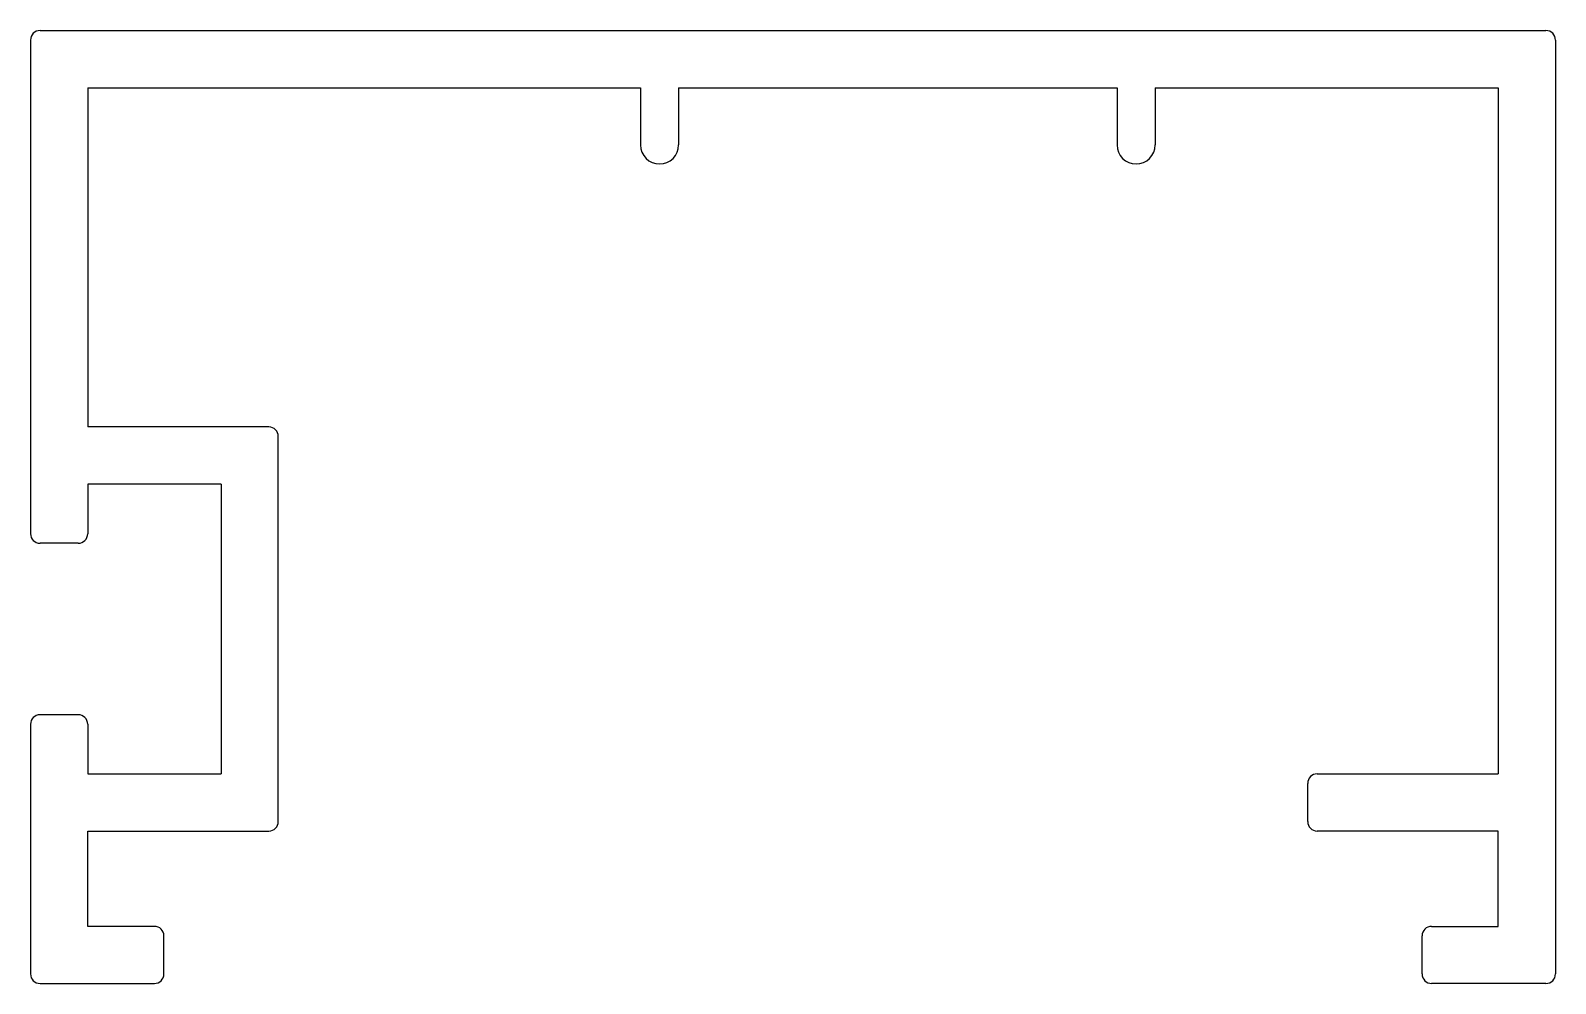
# Model space of a CAD drawing. Extents: x 1995.2 to 2035.2, y 1605.6 to 1630.6.
import ezdxf

# ---------------------------------------------------------------- set-up
doc = ezdxf.new("R2010")
doc.units = 0
doc.layers.get('0').update_dxf_attribs({"linetype": 'CONTINUOUS'})

msp = doc.modelspace()

# ---------------------------------------------------------------- linework, layer by layer
for p, q in [((1995.486, 1630.622), (2034.986, 1630.622)), ((1995.236, 1630.372), (1995.236, 1617.422)), ((2035.236, 1630.372), (2035.236, 1605.872)), ((1996.736, 1629.122), (1996.736, 1620.222)), ((1996.736, 1629.122), (2011.236, 1629.122)), ((2011.236, 1629.122), (2011.236, 1627.622)), ((2012.236, 1629.122), (2012.236, 1627.622)), ((2012.236, 1629.122), (2023.736, 1629.122)), ((2023.736, 1629.122), (2023.736, 1627.622)), ((2024.736, 1629.122), (2024.736, 1627.622)), ((2024.736, 1629.122), (2033.736, 1629.122)), ((2033.736, 1629.122), (2033.736, 1611.122)), ((2001.486, 1620.222), (1996.736, 1620.222)), ((2001.736, 1609.872), (2001.736, 1619.972)), ((1996.736, 1618.722), (1996.736, 1617.422)), ((2000.236, 1618.722), (1996.736, 1618.722)), ((2000.236, 1618.722), (2000.236, 1611.122)), ((1996.486, 1617.172), (1995.486, 1617.172)), ((1995.236, 1612.422), (1995.236, 1605.872)), ((1996.486, 1612.672), (1995.486, 1612.672)), ((1996.736, 1612.422), (1996.736, 1611.122)), ((1996.736, 1611.122), (2000.236, 1611.122)), ((2028.736, 1609.872), (2028.736, 1610.872)), ((2028.986, 1611.122), (2033.736, 1611.122)), ((1996.736, 1607.122), (1996.736, 1609.622)), ((1996.736, 1609.622), (2001.486, 1609.622)), ((2033.736, 1609.622), (2028.986, 1609.622)), ((2033.736, 1607.122), (2033.736, 1609.622)), ((1998.486, 1607.122), (1996.736, 1607.122)), ((1998.736, 1605.872), (1998.736, 1606.872)), ((2031.736, 1605.872), (2031.736, 1606.872)), ((2031.986, 1607.122), (2033.736, 1607.122)), ((1995.486, 1605.622), (1998.486, 1605.622)), ((2034.986, 1605.622), (2031.986, 1605.622))]:
    msp.add_line(p, q)
for centre, radius, start, end in [((1995.486, 1630.372), 0.25, 90, 180), ((2034.986, 1630.372), 0.25, 0, 90), ((2011.736, 1627.622), 0.5, 180, 0), ((2024.236, 1627.622), 0.5, 180, 0), ((2001.486, 1619.972), 0.25, 0, 90), ((1995.486, 1617.422), 0.25, 180, 270), ((1996.486, 1617.422), 0.25, 270, 0), ((1995.486, 1612.422), 0.25, 90, 180), ((1996.486, 1612.422), 0.25, 0, 90), ((2028.986, 1610.872), 0.25, 90, 180), ((2001.486, 1609.872), 0.25, 270, 0), ((2028.986, 1609.872), 0.25, 180, 270), ((1998.486, 1606.872), 0.25, 0, 90), ((2031.986, 1606.872), 0.25, 90, 180), ((1995.486, 1605.872), 0.25, 180, 270), ((1998.486, 1605.872), 0.25, 270, 0), ((2031.986, 1605.872), 0.25, 180, 270), ((2034.986, 1605.872), 0.25, 270, 0)]:
    msp.add_arc(centre, radius, start, end)

doc.saveas('drawing.dxf')
